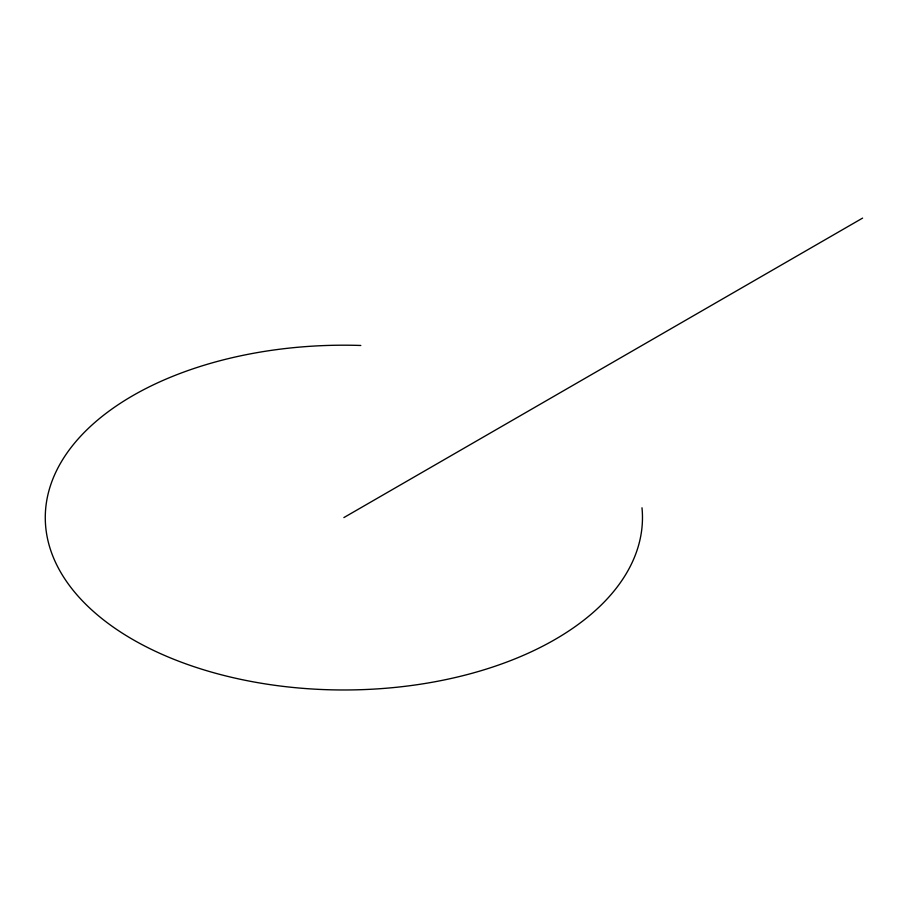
<?xml version="1.0" encoding="UTF-8"?>
<svg xmlns="http://www.w3.org/2000/svg" width="908" height="908" viewBox="0 0 908 908"><rect width="100%" height="100%" fill="white"/><g stroke="black" fill="none" stroke-linecap="round" stroke-linejoin="round"><path stroke-width="1.36" d="M343.871 517.583L862.6 218.102M641.99 507.799A298.596 172.395 0 0 1 349.523 689.944A298.596 172.395 0 0 1 45.332 514.314A298.596 172.395 0 0 1 360.816 345.471"/></g></svg>
